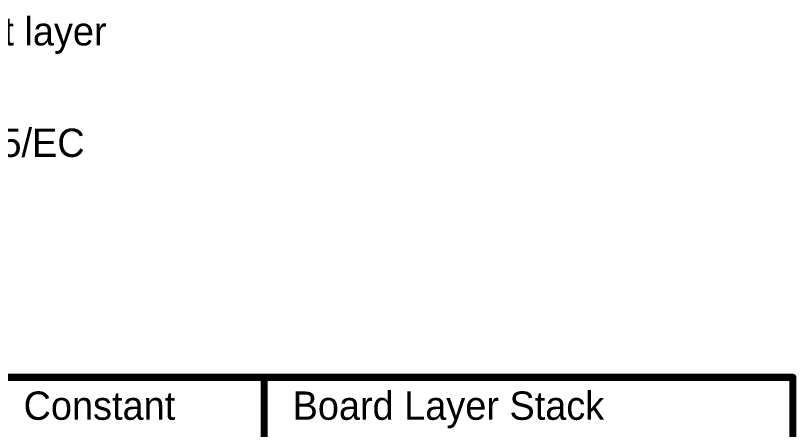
# Model space of a CAD drawing. Header units: millimetres. Extents: x 80 to 196, y 80 to 246.
# Drawn here: x 153.56 to 195.57, y 206.16 to 228.42 of the extents above; entities that cross this region are included whole.
import ezdxf

# ---------------------------------------------------------------- set-up
doc = ezdxf.new("R2010")
doc.units = ezdxf.units.MM
doc.layers.add('DrillDrawing', color=1, linetype='Continuous')

msp = doc.modelspace()

# ---------------------------------------------------------------- linework, layer by layer
at = {"layer": 'DrillDrawing', "const_width": 0.381}
for points in [[(80.089, 208.959), (195.375, 208.959)], [(166.935, 166.287), (166.935, 208.959)], [(195.375, 166.287), (195.375, 208.959)]]:
    msp.add_lwpolyline(points, dxfattribs=at)
at = {"layer": 'DrillDrawing', "const_width": 0.191}
for points in [[(166.84, 208.959, 1), (167.03, 208.959, 1)], [(195.28, 208.959, 1), (195.47, 208.959, 1)], [(195.28, 208.959, 1), (195.47, 208.959, 1)]]:
    msp.add_lwpolyline(points, format="xyb", close=True, dxfattribs=at)

# ---------------------------------------------------------------- texts
at = {"layer": 'DrillDrawing'}
for s, p in [('6. Soldermask: per IPC-SM-840, color green registration within +/- 50um of circuit layer', (80.014, 226.817)), ('8. RoHS: parts shall be RoHS compliant as per European Union directive 2002/95/EC', (80.014, 220.817)), ('Constant', (153.984, 206.673)), ('Board Layer Stack', (168.459, 206.673))]:
    msp.add_text(s, height=1.524, dxfattribs=at).set_placement(p)

doc.saveas('drawing.dxf')
